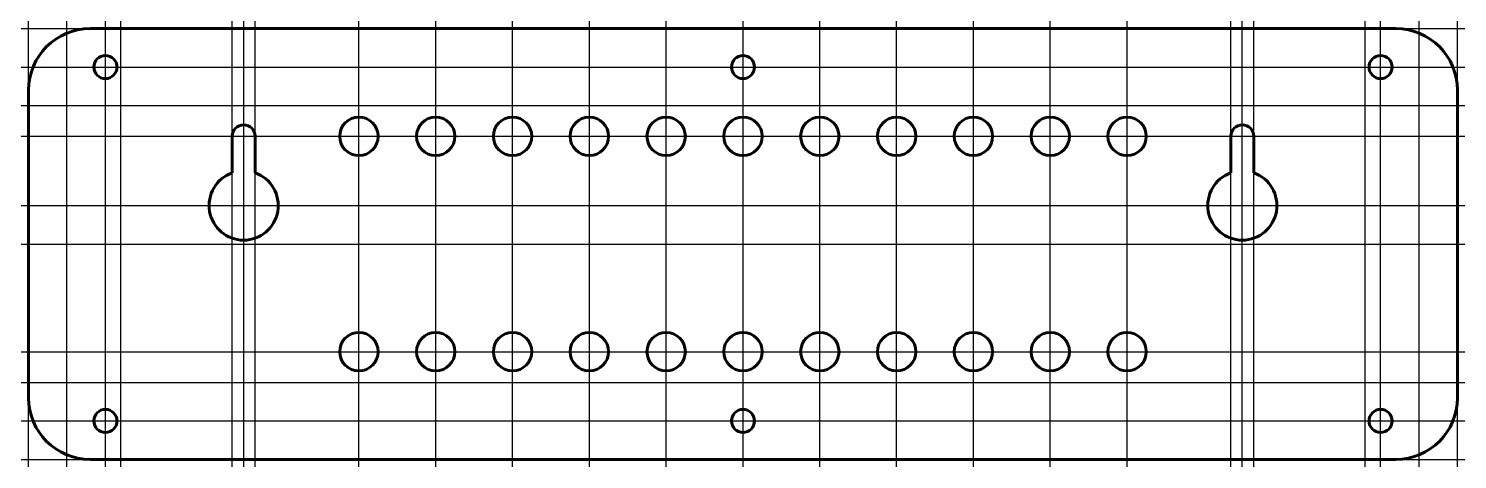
# Model space of a CAD drawing. Header units: millimetres. Extents: x -93 to 93, y -28 to 28.
import ezdxf

# ---------------------------------------------------------------- set-up
doc = ezdxf.new("R2010")
doc.units = ezdxf.units.MM
doc.linetypes.add('K5LT_BASIC', pattern=[0])

msp = doc.modelspace()

# ---------------------------------------------------------------- linework, layer by layer
at = {"color": 5, "linetype": 'K5LT_BASIC', "lineweight": 60, "true_color": 0x0000ff}
for p, q in [((85, 28), (-85, 28)), ((-93, 20), (-93, -20)), ((93, -20), (93, 20)), ((-66.5, 9.24), (-66.5, 14)), ((-63.5, 9.24), (-63.5, 14)), ((63.5, 9.24), (63.5, 14)), ((66.5, 9.24), (66.5, 14)), ((-85, -28), (85, -28))]:
    msp.add_line(p, q, dxfattribs=at)
at = {"color": 9, "true_color": 0xdca5c1}
for p, direction in [((-93, -50.27), (0, 1)), ((-64.03, 28), (1, 0)), ((-88, 19), (0, 1)), ((-83, -89.16), (0, 1)), ((-81, -89.69), (0, 1)), ((-66.5, 16), (0, 1)), ((-65, -42.59), (0, 1)), ((-63.5, 16), (0, 1)), ((-50, -11.42), (0, 1)), ((-40, -10.05), (0, 1)), ((-30, -6.45), (0, 1)), ((-20, -9.19), (0, 1)), ((-10, -9.19), (0, 1)), ((0, 0), (0, 1)), ((10, -9.19), (0, 1)), ((20, -9.19), (0, 1)), ((30, -6.45), (0, 1)), ((40, -10.05), (0, 1)), ((50, -11.42), (0, 1)), ((63.5, 14), (0, 1)), ((65, -42.59), (0, 1)), ((66.5, 14), (0, 1)), ((81, -89.69), (0, 1)), ((83, -89.16), (0, 1)), ((88, -19), (0, 1)), ((84, 23), (1, 0)), ((-63.76, 18), (1, 0)), ((-47.24, 14), (1, 0)), ((-48.23, 5), (1, 0)), ((0, 0), (1, 0)), ((93, -9), (0, 1)), ((-12.5, -14), (1, 0)), ((-63.76, -18), (1, 0)), ((-84, -23), (1, 0)), ((-55.3, -28), (1, 0))]:
    msp.add_xline(p, direction, dxfattribs=at)
at = {"color": 5, "linetype": 'K5LT_BASIC', "lineweight": 60, "true_color": 0x0000ff}
for centre, radius in [((-83, 23), 1.5), ((0, 23), 1.5), ((83, 23), 1.5), ((-50, 14), 2.5), ((-40, 14), 2.5), ((-30, 14), 2.5), ((-20, 14), 2.5), ((-10, 14), 2.5), ((0, 14), 2.5), ((10, 14), 2.5), ((20, 14), 2.5), ((30, 14), 2.5), ((40, 14), 2.5), ((50, 14), 2.5), ((-50, -14), 2.5), ((-40, -14), 2.5), ((-30, -14), 2.5), ((-20, -14), 2.5), ((-10, -14), 2.5), ((0, -14), 2.5), ((10, -14), 2.5), ((20, -14), 2.5), ((30, -14), 2.5), ((40, -14), 2.5), ((50, -14), 2.5), ((-83, -23), 1.5), ((0, -23), 1.5), ((83, -23), 1.5)]:
    msp.add_circle(centre, radius, dxfattribs=at)
for centre, radius, start, end in [((-85, 20), 8, 90, 180), ((85, 20), 8, 0, 90), ((-65, 14), 1.5, 0, 180), ((65, 14), 1.5, 0, 180), ((-65, 5), 4.5, 109.4712, 70.5288), ((65, 5), 4.5, 109.4712, 70.5288), ((-85, -20), 8, 180, 270), ((85, -20), 8, 270, 0)]:
    msp.add_arc(centre, radius, start, end, dxfattribs=at)

doc.saveas('drawing.dxf')
